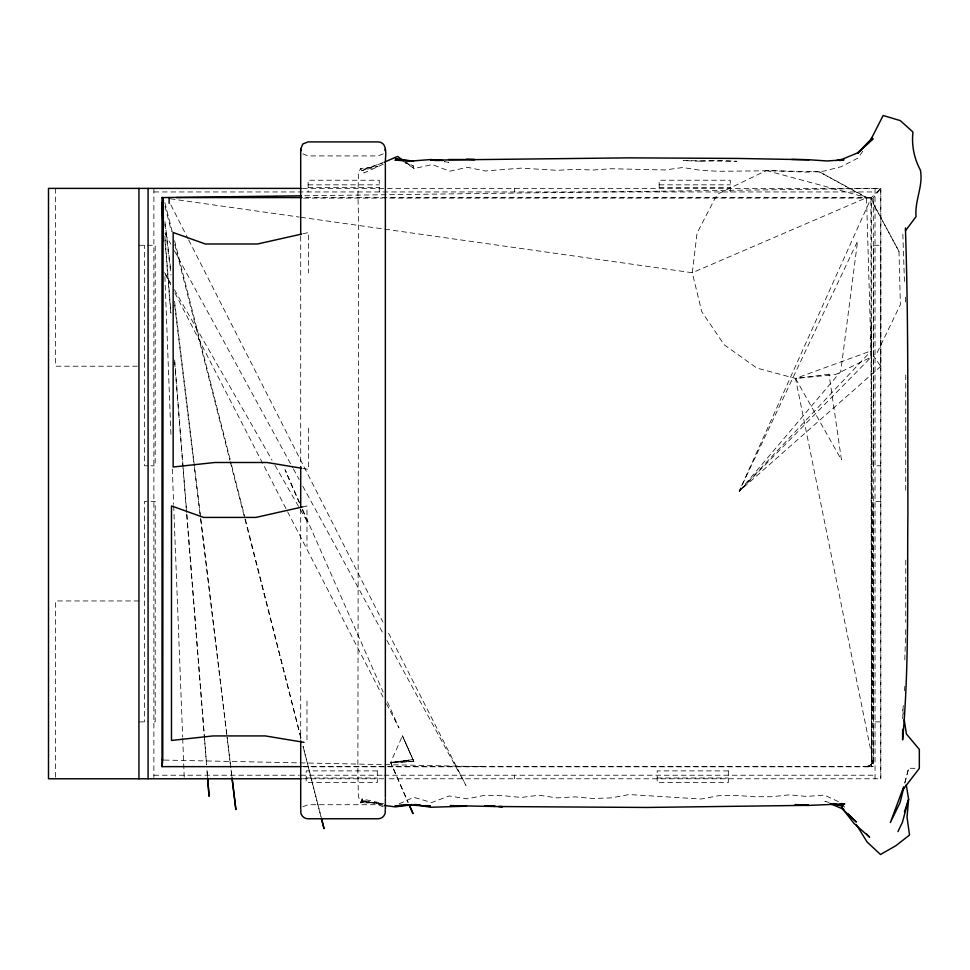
<?xml version="1.0" encoding="UTF-8"?>
<svg xmlns="http://www.w3.org/2000/svg" width="970" height="970" viewBox="0 0 970 970"><rect width="100%" height="100%" fill="white"/><g stroke="black" fill="none" stroke-linecap="round" stroke-linejoin="round"><path stroke-width="0.73" stroke-dasharray="4.85 3.64" d="M303.416 766.809L871.387 766.809L870.914 198.098L383.926 198.098M873.606 759.777L873.327 759.522A7.117 7.117 0 0 1 866.222 766.639L867.386 766.688A5.177 1.843 -41.6 0 0 872.321 763.038L873.121 761.947L795.521 378.445L871.266 350.813L871.205 357.081L835.328 374.614L795.521 378.445L756.855 368.079L724.214 344.823L701.746 311.649L692.301 272.74L697.066 233.042L715.448 197.589L718.346 193.733L766.3 170.55L819.541 171.933L866.222 197.589L871.266 197.722L739.188 491.305L880.736 366.357L880.736 245.289L873.618 245.289L873.618 465.794L880.736 465.794M902.67 718.746L903.361 702.377M868.938 766.094L871.29 764.154M905.75 374.917L905.725 492.142M383.211 164.245L363.859 173.012L363.956 169.326L382.738 162.839M905.762 560.126L905.737 622.328M905.737 629.578L904.78 660.291M300.773 217.268L692.301 272.74L866.525 197.722L871.205 357.081L739.188 491.305L840.723 371.571L857.601 241.081L739.188 491.305L871.266 350.813L873.121 761.947L873.327 759.522A5.177 1.843 -41.6 0 1 872.321 763.038M904.416 690.725L904.816 686.348M904.864 783.239L908.647 768.252L916.662 768.349M904.78 782.62L908.647 768.252M382.92 805.258L361.458 800.323L376.978 803.063L360.973 802.141L376.518 802.845L360.682 802.881L362.113 798.916L383.441 803.56M360.695 168.501L361.701 170.684L377.888 166.537L360.695 168.501L358.597 172.381L357.918 194.242L358.633 223.185L357.882 772.205L358.366 796.334L360.682 802.881M871.86 763.863L872.624 762.675M870.914 765.1L871.994 763.414L870.551 765.172M862.803 151.187L857.807 158.195L841.087 166.731L823.833 171.156L806.506 172.139L771.647 170.732L718.455 171.302L700.752 170.332L682.722 167.531L664.886 169.968L611.1 168.731L593.058 170.017L574.931 169.374L556.962 170.32L521.229 168.125L485.145 170.987L467.504 167.325L449.68 171.205L432.268 164.548L414.263 168.513L405.387 162.875M871.703 199.832L880.736 188.386L302.737 195.794M302.858 806.785L308.06 804.724L377.997 804.724L383.199 806.785M383.199 153.866L377.997 155.915L308.06 155.915L302.858 153.866M869.69 765.463L866.222 766.639M399.058 803.863L413.778 797.304L431.65 802.529L449.171 795.97L467.176 798.843L485.085 795.23L503.236 795.679L521.217 797.461L539.053 795.23L557.01 797.898L575.089 796.879L593.131 798.504L611.27 797.873L629.106 794.551L701.043 799.013L718.479 795.727L736.303 795.4L753.641 796.685L771.32 796.758L789.35 794.83L806.446 796.443L824.354 795.097L839.195 801.984M382.519 162.887L361.701 170.684L363.859 173.012M302.822 233.806L308.654 232.497L308.654 273.006M302.604 506.91L306.981 505.928L306.981 546.437M413.863 761.45L392.086 762.42L412.953 759.643L390.643 762.481L413.887 761.498L402.453 735.806L390.643 762.481L408.115 802.445L390.643 762.481L412.953 759.643L413.523 760.783M700.91 161.165L719.012 160.317L736.848 161.311L683.122 160.608L701.201 161.202M766.3 170.55L867.131 197.65L865.058 197.589L868.223 197.783L865.058 197.589L867.168 197.613A9.518 7.712 -45.3 0 1 873.291 203.603L898.984 251.388L900.378 304.628L877.195 352.583L873.327 355.481L880.736 366.357M867.386 766.688L873.327 766.639L873.327 197.589L303.44 197.589M865.155 197.589L867.131 197.65L819.541 171.933M308.133 184.833L379.27 184.833M659.163 184.833L730.289 184.833M308.133 187.622L379.27 187.622M659.163 187.622L730.289 187.622M302.482 188.386L880.833 188.386L880.833 778.777L387.163 778.777M153.878 191.951L875.037 191.951M303.768 198.098L382.41 198.098M138.928 245.289L155.2 245.289L155.2 465.794L150.932 465.794M137.413 366.211L55.617 366.211L55.617 188.386M148.083 465.794L144.53 465.794L144.53 245.289M146.894 501.369L144.53 501.369L144.53 721.874M150.932 501.369L155.2 501.369L155.2 721.874L150.932 721.874M880.736 501.369L873.618 501.369L873.618 721.874L880.736 721.874M138.928 600.951L55.617 600.951L55.617 777.273M138.928 721.874L148.083 721.874M302.482 766.639L873.327 766.639M153.878 775.224L299.306 775.224M300.821 775.224L382.616 775.224M384.132 775.224L875.037 775.224M306.168 778.001L377.294 778.001M657.187 778.001L728.312 778.001M302.482 778.777L385.745 778.777M164.282 760.08L484.479 766.688M362.113 798.916L362.259 801.45L382.786 803.972M378.264 803.609L382.677 804.094M444.381 161.711L448.843 162.342L444.454 161.638M170.271 198.777L299.269 217.062M302.713 468.425L308.654 469.407L308.654 427.624M391.722 762.335L390.643 762.468L413.753 761.256L402.453 735.806L412.953 759.643M829.107 802.432L824.876 801.329L827.483 802.445M404.684 162.463L413.85 166.27L407.182 162.79M405.921 162.463L414.263 168.513M841.899 803.233L845.901 809.077M164.609 272.631L170.623 283.131M174.382 289.678L272.024 460.132M275.031 465.382L308.072 523.072L302.167 509.395M898.984 251.388L873.291 203.603M164.948 233.443L170.744 244.076M174.37 250.733L292.625 467.552M293.34 468.874L299.148 479.519M302.773 486.164L383.296 633.81M386.921 640.467L466 785.457L387.054 630.173M165.191 274.049L170.744 284.828M174.903 292.916L383.004 696.969M386.484 703.699L398.961 727.949L386.787 700.328M170.841 204.84L187.998 238.596M188.689 239.954L382.944 622.073M285.665 471.117L286.344 472.584M299.694 503.006L285.01 469.722L299.209 502.557M302.725 509.771L383.126 692.046M164.851 202.633L172.308 231.939M174.539 240.742L231.187 463.539M231.563 465.006L244.986 517.774M245.362 519.241L301.258 739.116M303.125 746.439L321.009 816.801L303.004 746.354M165.009 206.331L171.387 231.284M174.758 244.488L229.878 460.204M230.254 461.671L301.124 739.019M902.694 709.664L903.349 713.956M164.815 223.9L171.011 274.959M174.648 304.992L194.145 465.685M194.327 467.188L200.341 516.743M200.523 518.247L226.944 736M227.125 737.503L230.775 767.537L227.162 737.394M231.866 776.546L230.957 769.04L231.879 776.497M164.924 221.548L170.914 271.176M174.539 301.258L200.669 517.822M200.851 519.326L226.98 735.89M164.888 236.11L170.962 313.152M174.661 359.979L183.112 467.237M183.233 468.74L186.689 512.548M186.81 514.064L204.44 737.636M204.561 739.152L206.586 764.833L186.725 514.464M164.948 239.978L170.938 315.383M174.636 362.137L186.604 512.96M905.362 297.184L905.725 303.186M902.852 234.219L904.525 283.664M164.9 276.729L170.938 434.778M172.32 468.971L173.63 504.291M173.691 505.794L182.651 736.982M182.712 738.425L184.239 777.782M873.121 761.947L871.387 322.028L871.387 766.809L871.387 197.589L880.736 188.386L880.736 778.777M875.037 188.386L875.037 778.777M730.289 191.951L730.289 180.238L659.163 180.238L659.163 191.951M514.403 188.386L514.403 191.951M514.403 775.224L514.403 778.777M379.27 191.951L379.27 180.238L308.133 180.238L308.133 191.951M306.981 701.055L306.981 742.838M300.7 236.292L300.7 465.079M300.7 509.02L300.7 739.322M153.878 188.386L153.878 777.588M829.047 374.262L795.521 378.445L841.475 459.962L829.047 374.262M377.294 770.895L306.168 770.895L306.168 782.596L377.294 782.596L377.294 770.895M728.312 770.895L657.187 770.895L657.187 782.596L728.312 782.596L728.312 770.895M207.531 776.727L206.937 769.295L207.519 776.727"/><path stroke-width="1.45" d="M902.634 729.331L902.609 739.916C909.423 664.353 907.059 588.293 907.908 512.487C907.653 417.633 908.599 322.707 905.41 227.974M300.979 766.639L162.014 766.639L162.766 760.043L163.118 198.098M300.7 234.776L300.7 148.919L302.858 143.96L308.06 141.911L377.997 141.911C387.491 142.166 385.769 154.375 385.357 160.62M385.102 150.726L385.357 148.919M300.955 809.926C299.645 814.351 303.574 818.886 308.06 818.765L377.997 818.765C382.483 818.886 386.412 814.351 385.102 809.926M163.469 209.508L162.56 201.99L162.014 204.706A7.057 7.057 0 0 1 162.087 203.785L163.396 220.372M903.846 787.373L900.075 802.578L890.363 822.524L903.616 786.925M904.44 811.878L908.611 799.207L906.259 784.791M897.965 831.593L902.439 822.233L908.611 799.207L907.035 817.092L909.52 835.073L895.819 845.731L880.493 854.509L867.156 842.069L856.255 824.524M870.296 140.662L883.161 115.491L900.305 120.62L912.952 132.017C911.46 145.148 914.079 158.389 920.348 170.017C923.585 185.743 914.492 200.632 916.056 216.637L905.495 230.702M902.84 789.798L919.33 768.385L919.342 749.422L906.404 733.975L904.222 719.679M857.516 153.163L872.879 138.952L857.516 153.163L871.957 138.322M384.084 162.257L397.579 156.425L403.532 160.741M858.086 152.678L842.493 159.141L836.649 160.462M301.355 234.134L257.547 243.991L205.325 243.991L173.157 232.497L173.157 467.007L214.794 462.496L267.017 462.496L301.221 468.17M302.604 506.91L255.874 517.422L203.639 517.422L171.484 505.928L171.484 740.437L213.121 735.927L265.344 735.927L304.01 742.353M839.632 160.559L844.033 159.82L827.155 160.971L809.113 159.759L737.455 158.437L629.057 157.855L430.619 160.147L439.64 160.511M411.801 804.53L395.421 806.907L384.314 805.439M399.458 805.379L408.297 804.639M395.032 805.755L412.347 805.233L430.413 806.046L425.988 805.597M448.54 159.516L474.294 159.553M162.014 766.639L162.014 197.589L301.221 195.807M300.967 188.386L48.5 188.386L48.5 778.777L300.967 778.777M162.014 197.589L162.657 197.589M176.273 197.589L301.925 197.589M809.113 159.759L791.714 159.432M466.485 159.225L474.948 159.577M495.149 806.349L484.648 805.924L495.209 806.409M499.647 806.531L502.654 806.652L450.286 805.609L466.558 806.191L430.692 807.246L414.093 804.506M498.228 806.555L647.184 807.452L808.786 805.33L795.412 804.591M840.347 803.609L844.737 803.851L808.083 805.439L795.242 804.615M442.769 160.523L430.995 159.82L435.457 160.45M415.657 804.566L420.083 805.015M437.155 160.45L431.31 159.504L413.075 160.911L394.948 160.098L413.572 161.238L395.505 158.656L398.124 159.747M833.327 803.536L843.172 806.106L830.102 803.633L841.814 808.531L856.328 822.039L848.047 813.854M162.014 759.522L162.766 760.043M843.9 809.768L841.827 807.719L853.952 823.385L869.653 837.219L866.695 834.127M300.7 148.919L300.955 150.726M163.493 200.39A7.057 7.057 0 0 0 162.269 202.875L163.36 211.884M232.048 778.049L235.88 809.586L232.06 778.001M162.269 202.875L163.457 217.971M163.445 241.372L162.087 203.785L162.087 206.367M385.357 162.766L385.357 797.279M385.357 798.492L385.357 808.871M300.7 466.594L300.7 507.504M300.7 740.837L300.7 808.871M169.132 197.65L169.132 203.336M148.083 188.386L148.083 778.777M138.928 188.386L138.928 778.777M412.965 813.466L409.328 805.197L412.965 813.466M323.992 828.525L321.385 818.268L323.992 828.525M209.059 796.067L207.641 778.219L209.059 796.067"/></g></svg>
